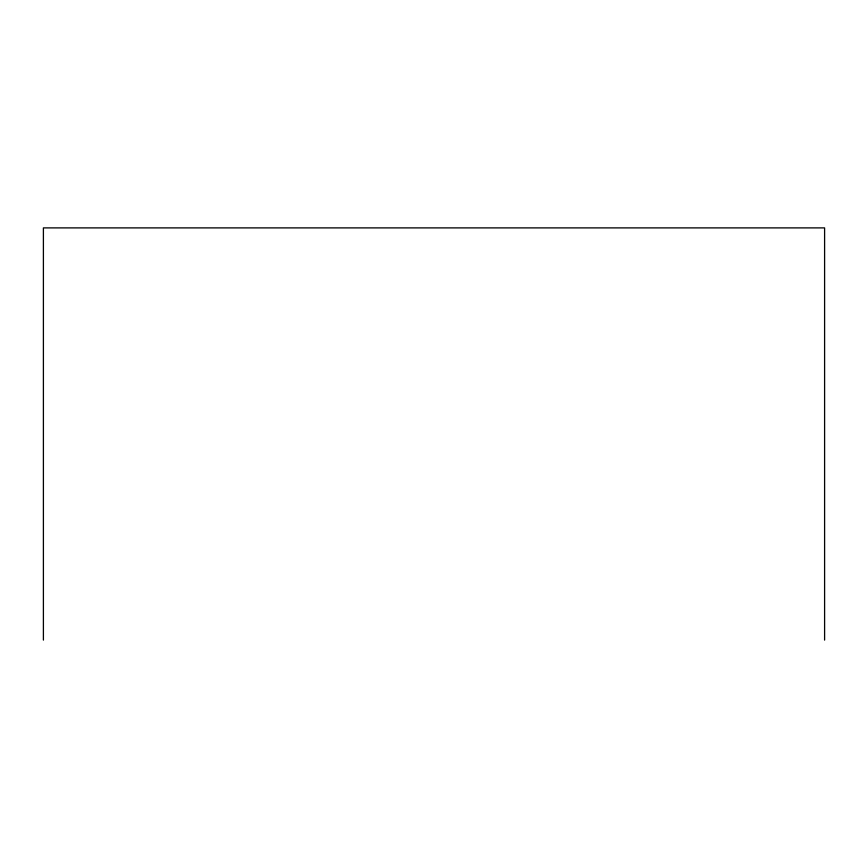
<?xml version="1.0" encoding="UTF-8"?>
<svg xmlns="http://www.w3.org/2000/svg" width="868" height="868" viewBox="0 0 868 868"><rect width="100%" height="100%" fill="white"/><g stroke="black" fill="none" stroke-linecap="round" stroke-linejoin="round"><path stroke-width="1.3" d="M824.6 640.107L824.6 227.893L43.4 227.893L43.4 640.107"/></g></svg>
